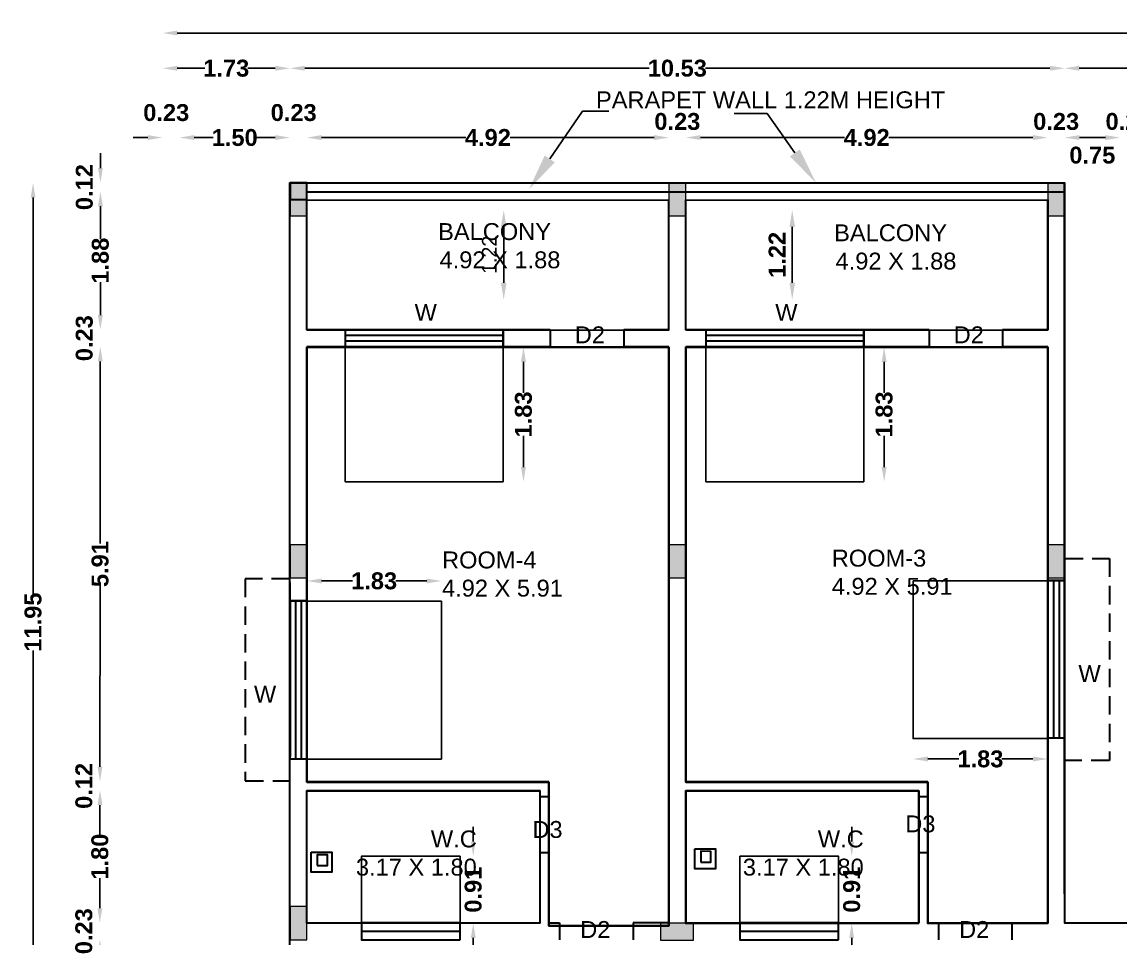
# Model space of a CAD drawing. Header units: metres. Extents: x 515 to 706, y -4 to 163.
# Drawn here: x 603.52 to 618.45, y 107.81 to 120.27 of the extents above; entities that cross this region are included whole.
import ezdxf
from ezdxf import colors
from ezdxf.entities.mleader import LeaderData, LeaderLine
from ezdxf.math import Vec2, Vec3

# ---------------------------------------------------------------- set-up
doc = ezdxf.new("R2010")
doc.units = ezdxf.units.M
doc.header["$MEASUREMENT"] = 0
doc.linetypes.add('DASHED2', pattern=[0.375, 0.25, -0.125])
doc.linetypes.add('PHANTOM2', pattern=[1.25, 0.625, -0.125, 0.125, -0.125, 0.125, -0.125])
for name, color, linetype, lineweight in [('BLK_1_FLR_2_ EXIT_WIDTH_ DOOR', 7, 'Continuous', 30), ('BLK_1_FLR_2_BLT_UP_AREA', 140, 'Continuous', 30), ('BLK_1_FLR_2_CARPET_AREA', 22, 'Continuous', 30), ('BLK_1_FLR_2_WASH', 4, 'Continuous', 30), ('BLK_1_FLR_2_WATER_CLOSET', 4, 'Continuous', 30)]:
    doc.layers.add(name, color=color, linetype=linetype, lineweight=lineweight)
for name, color, linetype in [('BLK_1_FLR_2_BALCONY_3', 5, 'Continuous'), ('BLK_1_FLR_2_BALCONY_4', 5, 'Continuous'), ('BLK_1_FLR_2_REGULAR_ROOM_4', 3, 'Continuous'), ('BLK_1_FLR_2_REGULAR_ROOM_5', 3, 'Continuous'), ('BLK_1_FLR_2_ROOM_4_LIGHT_VENTILATION_1', 3, 'Continuous'), ('BLK_1_FLR_2_ROOM_5_LIGHT_VENTILATION_1', 3, 'Continuous'), ('BLK_1_FLR_2_ROOM_5_LIGHT_VENTILATION_2', 3, 'Continuous'), ('TOILET_VENTILATION', 6, 'Continuous')]:
    doc.layers.add(name, color=color, linetype=linetype)
doc.styles.add('ARIAL', font='arialbd.ttf', dxfattribs={"height": 0.23})
doc.styles.add('PDF Swiss721BT-RomanCondensed', font='arial.ttf')
doc.styles.add('working', font='arialbd.ttf', dxfattribs={"height": 0.23})
doc.dimstyles.new('new model', dxfattribs={"dimtxt": 0.23, "dimasz": 0.2, "dimexe": 0.1, "dimexo": 0.1, "dimgap": 0, "dimtad": 0, "dimzin": 1, "dimdsep": 46, "dimtxsty": 'working', "dimcen": 0.09, "dimse1": 1, "dimse2": 1, "dimclrd": 256, "dimclrt": 256, "dimadec": 1, "dimazin": 0, "dimtfac": 1, "dimtofl": 0, "dimtmove": 0, "dimatfit": 3, "dimfxl": 0, "dimtolj": 1, "dimtzin": 0, "dimlwd": -1, "dimlwe": -1, "dimarcsym": 0})
doc.dimstyles.new('OPEN SPACE', dxfattribs={"dimtxt": 0.23, "dimasz": 0.23, "dimexe": 0.1875, "dimexo": 0.0625, "dimgap": 0.09, "dimtad": 3, "dimzin": 0, "dimdsep": 46, "dimtxsty": 'ARIAL', "dimcen": 0.09, "dimse1": 1, "dimse2": 1, "dimclrd": 256, "dimclre": 256, "dimadec": 0, "dimazin": 0, "dimtfac": 0.5, "dimtix": 1, "dimtmove": 0, "dimatfit": 3, "dimfxl": 0, "dimtolj": 1, "dimtzin": 0, "dimarcsym": 0})
doc.dimstyles.new('Standard$0', dxfattribs={"dimtxt": 0.2, "dimasz": 0.23, "dimexe": 0.1805, "dimexo": 0.0625, "dimgap": 0.0955, "dimtad": 1, "dimzin": 0, "dimdsep": 46, "dimtxsty": 'Standard', "dimcen": 0, "dimdle": 440, "dimse1": 1, "dimse2": 1, "dimclrd": 256, "dimclrt": 256, "dimadec": 0, "dimazin": 0, "dimtfac": 1, "dimtofl": 0, "dimtmove": 0, "dimatfit": 3, "dimfxl": 0, "dimtolj": 1, "dimarcsym": 0})

# ---------------------------------------------------------------- blocks, each defined once
blk = doc.blocks.new('*D63')
at = {"layer": 'Defpoints', "color": 0, "lineweight": 40}
for p in [(609.474, 108.924), (609.474, 108.014), (609.653, 108.014)]:
    blk.add_point(p, dxfattribs=at)
at = {"layer": 'TOILET_VENTILATION'}
for p, q in [((609.653, 109.124), (609.653, 109.324)), ((609.653, 107.814), (609.653, 107.614))]:
    blk.add_line(p, q, dxfattribs=at)
at = {"layer": 'TOILET_VENTILATION', "lineweight": 40}
for points in [[(609.62, 109.124), (609.686, 109.124), (609.653, 108.924)], [(609.62, 107.814), (609.686, 107.814), (609.653, 108.014)]]:
    blk.add_solid(points, dxfattribs=at)
at = {"layer": 'TOILET_VENTILATION', "insert": (609.653, 108.469), "char_height": 0.23, "attachment_point": 5, "rotation": 90, "style": 'working'}
blk.add_mtext('\\A1;0.91', dxfattribs=at)
blk = doc.blocks.new('*D64')
at = {"layer": 'Defpoints', "color": 0, "lineweight": 40}
for p in [(614.622, 108.924), (614.622, 108.014), (614.8, 108.014)]:
    blk.add_point(p, dxfattribs=at)
at = {"layer": 'TOILET_VENTILATION'}
for p, q in [((614.8, 109.124), (614.8, 109.324)), ((614.8, 107.814), (614.8, 107.614))]:
    blk.add_line(p, q, dxfattribs=at)
at = {"layer": 'TOILET_VENTILATION', "lineweight": 40}
for points in [[(614.767, 109.124), (614.833, 109.124), (614.8, 108.924)], [(614.767, 107.814), (614.833, 107.814), (614.8, 108.014)]]:
    blk.add_solid(points, dxfattribs=at)
at = {"layer": 'TOILET_VENTILATION', "insert": (614.8, 108.469), "char_height": 0.23, "attachment_point": 5, "rotation": 90, "style": 'working'}
blk.add_mtext('\\A1;0.91', dxfattribs=at)
blk = doc.blocks.new('*D175')
at = {"layer": 'BLK_1_FLR_2_ROOM_4_LIGHT_VENTILATION_1', "color": 232, "linetype": 'PHANTOM2'}
for p, q in [((615.241, 115.649), (615.241, 115.227)), ((615.241, 114.219), (615.241, 114.641))]:
    blk.add_line(p, q, dxfattribs=at)
at = {"layer": 'BLK_1_FLR_2_ROOM_4_LIGHT_VENTILATION_1', "color": 232, "lineweight": 40}
for points in [[(615.207, 115.649), (615.274, 115.649), (615.241, 115.849)], [(615.207, 114.219), (615.274, 114.219), (615.241, 114.019)]]:
    blk.add_solid(points, dxfattribs=at)
at = {"layer": 'Defpoints', "color": 0, "lineweight": 40}
for p in [(614.964, 115.849), (614.964, 114.019), (615.241, 114.019)]:
    blk.add_point(p, dxfattribs=at)
at = {"layer": 'BLK_1_FLR_2_ROOM_4_LIGHT_VENTILATION_1', "color": 232, "insert": (615.241, 114.934), "char_height": 0.23, "attachment_point": 5, "rotation": 90, "style": 'working'}
blk.add_mtext('\\A1;1.83', dxfattribs=at)
blk = doc.blocks.new('*D176')
at = {"layer": 'BLK_1_FLR_2_ROOM_5_LIGHT_VENTILATION_1', "color": 232, "linetype": 'PHANTOM2'}
for p, q in [((610.336, 115.649), (610.336, 115.227)), ((610.336, 114.219), (610.336, 114.641))]:
    blk.add_line(p, q, dxfattribs=at)
at = {"layer": 'BLK_1_FLR_2_ROOM_5_LIGHT_VENTILATION_1', "color": 232, "lineweight": 40}
for points in [[(610.302, 115.649), (610.369, 115.649), (610.336, 115.849)], [(610.302, 114.219), (610.369, 114.219), (610.336, 114.019)]]:
    blk.add_solid(points, dxfattribs=at)
at = {"layer": 'Defpoints', "color": 0, "lineweight": 40}
for p in [(610.059, 115.849), (610.059, 114.019), (610.336, 114.019)]:
    blk.add_point(p, dxfattribs=at)
at = {"layer": 'BLK_1_FLR_2_ROOM_5_LIGHT_VENTILATION_1', "color": 232, "insert": (610.336, 114.934), "char_height": 0.23, "attachment_point": 5, "rotation": 90, "style": 'working'}
blk.add_mtext('\\A1;1.83', dxfattribs=at)
blk = doc.blocks.new('*D71')
at = {"layer": 'BLK_1_FLR_2_ EXIT_WIDTH_ DOOR', "lineweight": -2}
blk.add_line((616.058, 107.519), (616.671, 107.519), dxfattribs=at)
at = {"layer": 'BLK_1_FLR_2_ EXIT_WIDTH_ DOOR', "lineweight": 40}
for points in [[(616.058, 107.557), (616.058, 107.481), (615.828, 107.519)], [(616.671, 107.557), (616.671, 107.481), (616.901, 107.519)]]:
    blk.add_solid(points, dxfattribs=at)
at = {"layer": 'Defpoints', "color": 0, "lineweight": 40}
for p in [(615.828, 107.899), (616.901, 107.899), (616.901, 107.519)]:
    blk.add_point(p, dxfattribs=at)
at = {"layer": 'BLK_1_FLR_2_ EXIT_WIDTH_ DOOR', "insert": (616.364, 107.258), "char_height": 0.2, "attachment_point": 5, "rotation": 359.9998}
blk.add_mtext('\\A1;1.07', dxfattribs=at)
blk = doc.blocks.new('*D74')
at = {"layer": 'BLK_1_FLR_2_BALCONY_4', "lineweight": -2}
blk.add_line((610.067, 117.485), (610.067, 116.725), dxfattribs=at)
at = {"layer": 'BLK_1_FLR_2_BALCONY_4', "lineweight": 40}
for points in [[(610.029, 117.485), (610.106, 117.485), (610.067, 117.715)], [(610.029, 116.725), (610.106, 116.725), (610.067, 116.495)]]:
    blk.add_solid(points, dxfattribs=at)
at = {"layer": 'Defpoints', "color": 0, "lineweight": 40}
for p in [(610.144, 117.715), (610.067, 116.495), (610.144, 116.495)]:
    blk.add_point(p, dxfattribs=at)
at = {"layer": 'BLK_1_FLR_2_BALCONY_4', "insert": (609.872, 117.105), "char_height": 0.2, "attachment_point": 5, "rotation": 90}
blk.add_mtext('\\A1;1.22', dxfattribs=at)
blk = doc.blocks.new('*D75')
at = {"layer": 'BLK_1_FLR_2_BALCONY_3', "lineweight": -2}
blk.add_line((613.991, 117.485), (613.991, 116.725), dxfattribs=at)
at = {"layer": 'BLK_1_FLR_2_BALCONY_3', "lineweight": 40}
for points in [[(613.953, 117.485), (614.029, 117.485), (613.991, 117.715)], [(613.953, 116.725), (614.029, 116.725), (613.991, 116.495)]]:
    blk.add_solid(points, dxfattribs=at)
at = {"layer": 'Defpoints', "color": 0, "lineweight": 40}
for p in [(614.068, 117.715), (613.991, 116.495), (614.068, 116.495)]:
    blk.add_point(p, dxfattribs=at)
at = {"layer": 'BLK_1_FLR_2_BALCONY_3', "color": 0, "insert": (613.785, 117.105), "char_height": 0.23, "attachment_point": 5, "rotation": 90, "style": 'ARIAL'}
blk.add_mtext('\\A1;1.22', dxfattribs=at)
blk = doc.blocks.new('*D182')
at = {"layer": 'BLK_1_FLR_2_ROOM_4_LIGHT_VENTILATION_1', "color": 232, "linetype": 'PHANTOM2'}
for p, q in [((615.835, 110.247), (616.257, 110.247)), ((617.265, 110.247), (616.843, 110.247))]:
    blk.add_line(p, q, dxfattribs=at)
at = {"layer": 'BLK_1_FLR_2_ROOM_4_LIGHT_VENTILATION_1', "color": 232, "lineweight": 40}
for points in [[(615.835, 110.281), (615.835, 110.214), (615.635, 110.247)], [(617.265, 110.281), (617.265, 110.214), (617.465, 110.247)]]:
    blk.add_solid(points, dxfattribs=at)
at = {"layer": 'Defpoints', "color": 0, "lineweight": 40}
for p in [(615.635, 110.524), (617.465, 110.524), (615.635, 110.247)]:
    blk.add_point(p, dxfattribs=at)
at = {"layer": 'BLK_1_FLR_2_ROOM_4_LIGHT_VENTILATION_1', "color": 232, "insert": (616.55, 110.247), "char_height": 0.23, "attachment_point": 5, "style": 'working'}
blk.add_mtext('\\A1;1.83', dxfattribs=at)
blk = doc.blocks.new('*D183')
at = {"layer": 'BLK_1_FLR_2_ROOM_5_LIGHT_VENTILATION_2', "color": 232, "linetype": 'PHANTOM2'}
for p, q in [((607.59, 112.669), (608.012, 112.669)), ((609.02, 112.669), (608.599, 112.669))]:
    blk.add_line(p, q, dxfattribs=at)
at = {"layer": 'BLK_1_FLR_2_ROOM_5_LIGHT_VENTILATION_2', "color": 232, "lineweight": 40}
for points in [[(607.59, 112.702), (607.59, 112.635), (607.39, 112.669)], [(609.02, 112.702), (609.02, 112.635), (609.22, 112.669)]]:
    blk.add_solid(points, dxfattribs=at)
at = {"layer": 'Defpoints', "color": 0, "lineweight": 40}
for p in [(609.22, 112.669), (607.39, 112.392), (609.22, 112.392)]:
    blk.add_point(p, dxfattribs=at)
at = {"layer": 'BLK_1_FLR_2_ROOM_5_LIGHT_VENTILATION_2', "color": 232, "insert": (608.305, 112.669), "char_height": 0.23, "attachment_point": 5, "style": 'working'}
blk.add_mtext('\\A1;1.83', dxfattribs=at)
blk = doc.blocks.new('sfdfds')
at = {"lineweight": 15}
h = blk.add_hatch(color=1, dxfattribs=at)
h.dxf.hatch_style = 1
h.paths.add_polyline_path([(788.142, -179.821), (788.592, -179.821), (788.592, -179.591), (788.142, -179.591)])
at = {"color": 1, "lineweight": 15}
blk.add_lwpolyline([(788.142, -179.821), (788.592, -179.821), (788.592, -179.591), (788.142, -179.591)], close=True, dxfattribs=at)
blk = doc.blocks.new('*D708')
for p, q in [((604.576, 108.216), (604.576, 108.416)), ((604.575, 107.591), (604.575, 107.391))]:
    blk.add_line(p, q)
at = {"lineweight": 40}
for points in [[(604.542, 108.216), (604.609, 108.216), (604.575, 108.016)], [(604.542, 107.591), (604.609, 107.591), (604.575, 107.791)]]:
    blk.add_solid(points, dxfattribs=at)
at = {"layer": 'Defpoints', "color": 0, "lineweight": 40}
for p in [(604.575, 108.016), (607.391, 108.014), (607.391, 107.789)]:
    blk.add_point(p, dxfattribs=at)
at = {"lineweight": 30, "insert": (604.358, 107.904), "char_height": 0.23, "attachment_point": 5, "rotation": 89.9575, "style": 'working'}
blk.add_mtext('\\A1;0.23', dxfattribs=at)
blk = doc.blocks.new('*D709')
for p, q in [((604.577, 109.621), (604.576, 109.211)), ((604.576, 108.216), (604.576, 108.627))]:
    blk.add_line(p, q)
at = {"lineweight": 40}
for points in [[(604.543, 109.621), (604.61, 109.621), (604.577, 109.821)], [(604.542, 108.216), (604.609, 108.216), (604.575, 108.016)]]:
    blk.add_solid(points, dxfattribs=at)
at = {"layer": 'Defpoints', "color": 0, "lineweight": 40}
for p in [(604.577, 109.821), (607.391, 109.819), (607.391, 108.014)]:
    blk.add_point(p, dxfattribs=at)
at = {"lineweight": 30, "insert": (604.576, 108.919), "char_height": 0.23, "attachment_point": 5, "rotation": 89.9575, "style": 'working'}
blk.add_mtext('\\A1;1.80', dxfattribs=at)
blk = doc.blocks.new('*D710')
for p, q in [((604.577, 110.141), (604.577, 110.341)), ((604.577, 109.621), (604.577, 109.421))]:
    blk.add_line(p, q)
at = {"lineweight": 40}
for points in [[(604.544, 110.141), (604.61, 110.141), (604.577, 109.941)], [(604.543, 109.621), (604.61, 109.621), (604.577, 109.821)]]:
    blk.add_solid(points, dxfattribs=at)
at = {"layer": 'Defpoints', "color": 0, "lineweight": 40}
for p in [(604.577, 109.941), (607.391, 109.939), (607.391, 109.819)]:
    blk.add_point(p, dxfattribs=at)
at = {"lineweight": 30, "insert": (604.359, 109.881), "char_height": 0.23, "attachment_point": 5, "rotation": 89.9575, "style": 'working'}
blk.add_mtext('\\A1;0.12', dxfattribs=at)
blk = doc.blocks.new('*D711')
for p, q in [((604.581, 115.656), (604.579, 113.178)), ((604.577, 110.141), (604.579, 112.619))]:
    blk.add_line(p, q)
at = {"lineweight": 40}
for points in [[(604.548, 115.656), (604.614, 115.656), (604.581, 115.856)], [(604.544, 110.141), (604.61, 110.141), (604.577, 109.941)]]:
    blk.add_solid(points, dxfattribs=at)
at = {"layer": 'Defpoints', "color": 0, "lineweight": 40}
for p in [(604.581, 115.856), (607.391, 115.854), (607.391, 109.939)]:
    blk.add_point(p, dxfattribs=at)
at = {"lineweight": 30, "insert": (604.579, 112.898), "char_height": 0.23, "attachment_point": 5, "rotation": 89.9575, "style": 'working'}
blk.add_mtext('\\A1;5.91', dxfattribs=at)
blk = doc.blocks.new('*D712')
for p, q in [((604.582, 116.286), (604.582, 116.486)), ((604.581, 115.656), (604.581, 115.456))]:
    blk.add_line(p, q)
at = {"lineweight": 40}
for points in [[(604.548, 116.286), (604.615, 116.286), (604.581, 116.086)], [(604.548, 115.656), (604.614, 115.656), (604.581, 115.856)]]:
    blk.add_solid(points, dxfattribs=at)
at = {"layer": 'Defpoints', "color": 0, "lineweight": 40}
for p in [(604.581, 116.086), (607.391, 116.084), (607.391, 115.854)]:
    blk.add_point(p, dxfattribs=at)
at = {"lineweight": 30, "insert": (604.364, 115.971), "char_height": 0.23, "attachment_point": 5, "rotation": 89.9575, "style": 'working'}
blk.add_mtext('\\A1;0.23', dxfattribs=at)
blk = doc.blocks.new('*D713')
for p, q in [((604.583, 117.766), (604.582, 117.319)), ((604.582, 116.286), (604.582, 116.733))]:
    blk.add_line(p, q)
at = {"lineweight": 40}
for points in [[(604.549, 117.766), (604.616, 117.766), (604.583, 117.966)], [(604.548, 116.286), (604.615, 116.286), (604.581, 116.086)]]:
    blk.add_solid(points, dxfattribs=at)
at = {"layer": 'Defpoints', "color": 0, "lineweight": 40}
for p in [(604.583, 117.966), (607.391, 117.964), (607.391, 116.084)]:
    blk.add_point(p, dxfattribs=at)
at = {"lineweight": 30, "insert": (604.582, 117.026), "char_height": 0.23, "attachment_point": 5, "rotation": 89.9575, "style": 'working'}
blk.add_mtext('\\A1;1.88', dxfattribs=at)
blk = doc.blocks.new('*D714')
for p, q in [((604.583, 118.286), (604.583, 118.486)), ((604.583, 117.766), (604.583, 117.566))]:
    blk.add_line(p, q)
at = {"lineweight": 40}
for points in [[(604.55, 118.286), (604.616, 118.286), (604.583, 118.086)], [(604.549, 117.766), (604.616, 117.766), (604.583, 117.966)]]:
    blk.add_solid(points, dxfattribs=at)
at = {"layer": 'Defpoints', "color": 0, "lineweight": 40}
for p in [(604.583, 118.086), (607.391, 118.084), (607.391, 117.964)]:
    blk.add_point(p, dxfattribs=at)
at = {"lineweight": 30, "insert": (604.365, 118.026), "char_height": 0.23, "attachment_point": 5, "rotation": 89.9575, "style": 'working'}
blk.add_mtext('\\A1;0.12', dxfattribs=at)
blk = doc.blocks.new('*D715')
for p, q in [((606.961, 118.7), (606.761, 118.7)), ((607.591, 118.7), (607.791, 118.7))]:
    blk.add_line(p, q)
at = {"lineweight": 40}
for points in [[(606.961, 118.734), (606.961, 118.667), (607.161, 118.7)], [(607.591, 118.734), (607.591, 118.667), (607.391, 118.7)]]:
    blk.add_solid(points, dxfattribs=at)
at = {"layer": 'Defpoints', "color": 0, "lineweight": 40}
for p in [(607.391, 118.7), (607.161, 117.971), (607.391, 117.964)]:
    blk.add_point(p, dxfattribs=at)
at = {"lineweight": 30, "insert": (607.211, 119.039), "char_height": 0.23, "attachment_point": 5, "style": 'working'}
blk.add_mtext('\\A1;0.23', dxfattribs=at)
blk = doc.blocks.new('*D716')
for p, q in [((607.591, 118.7), (609.551, 118.7)), ((612.113, 118.7), (610.154, 118.7))]:
    blk.add_line(p, q)
at = {"lineweight": 40}
for points in [[(607.591, 118.734), (607.591, 118.667), (607.391, 118.7)], [(612.113, 118.734), (612.113, 118.667), (612.313, 118.7)]]:
    blk.add_solid(points, dxfattribs=at)
at = {"layer": 'Defpoints', "color": 0, "lineweight": 40}
for p in [(612.313, 118.7), (607.391, 117.964), (612.313, 117.634)]:
    blk.add_point(p, dxfattribs=at)
at = {"lineweight": 30, "insert": (609.852, 118.7), "char_height": 0.23, "attachment_point": 5, "style": 'working'}
blk.add_mtext('\\A1;4.92', dxfattribs=at)
blk = doc.blocks.new('*D717')
for p, q in [((612.113, 118.7), (611.913, 118.7)), ((612.743, 118.7), (612.943, 118.7))]:
    blk.add_line(p, q)
at = {"lineweight": 40}
for points in [[(612.113, 118.734), (612.113, 118.667), (612.313, 118.7)], [(612.743, 118.734), (612.743, 118.667), (612.543, 118.7)]]:
    blk.add_solid(points, dxfattribs=at)
at = {"layer": 'Defpoints', "color": 0, "lineweight": 40}
for p in [(612.543, 118.7), (612.313, 117.634), (612.543, 117.634)]:
    blk.add_point(p, dxfattribs=at)
at = {"lineweight": 30, "insert": (612.428, 118.918), "char_height": 0.23, "attachment_point": 5, "style": 'working'}
blk.add_mtext('\\A1;0.23', dxfattribs=at)
blk = doc.blocks.new('*D718')
for p, q in [((612.743, 118.7), (614.703, 118.7)), ((617.265, 118.7), (615.306, 118.7))]:
    blk.add_line(p, q)
at = {"lineweight": 40}
for points in [[(612.743, 118.734), (612.743, 118.667), (612.543, 118.7)], [(617.265, 118.734), (617.265, 118.667), (617.465, 118.7)]]:
    blk.add_solid(points, dxfattribs=at)
at = {"layer": 'Defpoints', "color": 0, "lineweight": 40}
for p in [(617.465, 118.7), (617.465, 117.964), (612.543, 117.634)]:
    blk.add_point(p, dxfattribs=at)
at = {"lineweight": 30, "insert": (615.004, 118.7), "char_height": 0.23, "attachment_point": 5, "style": 'working'}
blk.add_mtext('\\A1;4.92', dxfattribs=at)
blk = doc.blocks.new('*D719')
for p, q in [((617.265, 118.7), (617.065, 118.7)), ((617.896, 118.7), (618.096, 118.7))]:
    blk.add_line(p, q)
at = {"lineweight": 40}
for points in [[(617.265, 118.734), (617.265, 118.667), (617.465, 118.7)], [(617.896, 118.734), (617.896, 118.667), (617.696, 118.7)]]:
    blk.add_solid(points, dxfattribs=at)
at = {"layer": 'Defpoints', "color": 0, "lineweight": 40}
for p in [(617.696, 118.7), (617.696, 118.084), (617.465, 117.964)]:
    blk.add_point(p, dxfattribs=at)
at = {"lineweight": 30, "insert": (617.58, 118.918), "char_height": 0.23, "attachment_point": 5, "style": 'working'}
blk.add_mtext('\\A1;0.23', dxfattribs=at)
blk = doc.blocks.new('*D720')
blk.add_line((617.896, 118.7), (618.249, 118.7))
at = {"lineweight": 40}
for points in [[(617.896, 118.734), (617.896, 118.667), (617.696, 118.7)], [(618.249, 118.734), (618.249, 118.667), (618.449, 118.7)]]:
    blk.add_solid(points, dxfattribs=at)
at = {"layer": 'Defpoints', "color": 0, "lineweight": 40}
for p in [(618.449, 118.7), (617.696, 118.084), (618.449, 108.019)]:
    blk.add_point(p, dxfattribs=at)
at = {"lineweight": 30, "insert": (618.072, 118.46), "char_height": 0.23, "attachment_point": 5, "style": 'working'}
blk.add_mtext('\\A1;0.75', dxfattribs=at)
blk = doc.blocks.new('*D721')
for p, q in [((618.249, 118.7), (618.049, 118.7)), ((618.879, 118.7), (619.079, 118.7))]:
    blk.add_line(p, q)
at = {"lineweight": 40}
for points in [[(618.249, 118.734), (618.249, 118.667), (618.449, 118.7)], [(618.879, 118.734), (618.879, 118.667), (618.679, 118.7)]]:
    blk.add_solid(points, dxfattribs=at)
at = {"layer": 'Defpoints', "color": 0, "lineweight": 40}
for p in [(618.679, 118.7), (618.449, 108.019), (618.679, 107.789)]:
    blk.add_point(p, dxfattribs=at)
at = {"lineweight": 30, "insert": (618.564, 118.918), "char_height": 0.23, "attachment_point": 5, "style": 'working'}
blk.add_mtext('\\A1;0.23', dxfattribs=at)
blk = doc.blocks.new('*D411')
for p, q in [((637.701, 117.884), (637.701, 115.615)), ((637.701, 112.749), (637.701, 115.018))]:
    blk.add_line(p, q)
at = {"lineweight": 40}
for points in [[(637.668, 117.884), (637.734, 117.884), (637.701, 118.084)], [(637.668, 112.749), (637.734, 112.749), (637.701, 112.549)]]:
    blk.add_solid(points, dxfattribs=at)
at = {"layer": 'Defpoints', "color": 0, "lineweight": 40}
for p in [(618.144, 118.084), (637.701, 118.084), (636.487, 112.549)]:
    blk.add_point(p, dxfattribs=at)
at = {"lineweight": 30, "insert": (637.701, 115.316), "char_height": 0.23, "attachment_point": 5, "rotation": 90, "style": 'working'}
blk.add_mtext('\\A1;5.53', dxfattribs=at)
blk = doc.blocks.new('*D736')
for p, q in [((607.361, 119.643), (612.046, 119.643)), ((617.495, 119.643), (612.811, 119.643))]:
    blk.add_line(p, q)
at = {"lineweight": 40}
for points in [[(607.361, 119.676), (607.361, 119.61), (607.161, 119.643)], [(617.495, 119.676), (617.495, 119.61), (617.695, 119.643)]]:
    blk.add_solid(points, dxfattribs=at)
at = {"layer": 'Defpoints', "color": 0, "lineweight": 40}
for p in [(607.161, 119.643), (607.161, 118.084), (617.695, 118.084)]:
    blk.add_point(p, dxfattribs=at)
at = {"lineweight": 30, "insert": (612.428, 119.643), "char_height": 0.23, "attachment_point": 5, "style": 'working'}
blk.add_mtext('\\A1;10.53', dxfattribs=at)
blk = doc.blocks.new('*D737')
for p, q in [((617.895, 119.643), (624.38, 119.643)), ((631.635, 119.643), (625.151, 119.643))]:
    blk.add_line(p, q)
at = {"lineweight": 40}
for points in [[(617.895, 119.676), (617.895, 119.61), (617.695, 119.643)], [(631.635, 119.676), (631.635, 119.61), (631.835, 119.643)]]:
    blk.add_solid(points, dxfattribs=at)
at = {"layer": 'Defpoints', "color": 0, "lineweight": 40}
for p in [(631.835, 119.643), (617.695, 108.019), (631.835, 108.019)]:
    blk.add_point(p, dxfattribs=at)
at = {"lineweight": 30, "insert": (624.765, 119.643), "char_height": 0.23, "attachment_point": 5, "style": 'working'}
blk.add_mtext('\\A1;14.14', dxfattribs=at)
blk = doc.blocks.new('*D412')
for p, q in [((605.628, 120.122), (620.623, 120.122)), ((636.395, 120.122), (621.4, 120.122))]:
    blk.add_line(p, q)
at = {"lineweight": 40}
for points in [[(605.628, 120.156), (605.628, 120.089), (605.428, 120.122)], [(636.395, 120.156), (636.395, 120.089), (636.595, 120.122)]]:
    blk.add_solid(points, dxfattribs=at)
at = {"layer": 'Defpoints', "color": 0, "lineweight": 40}
for p in [(605.428, 120.122), (605.428, 119.643), (636.595, 119.643)]:
    blk.add_point(p, dxfattribs=at)
at = {"lineweight": 30, "insert": (621.012, 120.122), "char_height": 0.23, "attachment_point": 5, "style": 'working'}
blk.add_mtext('\\A1;31.17', dxfattribs=at)
blk = doc.blocks.new('*D739')
for p, q in [((605.628, 119.643), (606.001, 119.643)), ((606.961, 119.643), (606.587, 119.643))]:
    blk.add_line(p, q)
at = {"lineweight": 40}
for points in [[(605.628, 119.676), (605.628, 119.61), (605.428, 119.643)], [(606.961, 119.676), (606.961, 119.61), (607.161, 119.643)]]:
    blk.add_solid(points, dxfattribs=at)
at = {"layer": 'Defpoints', "color": 0, "lineweight": 40}
for p in [(605.428, 119.643), (605.428, 106.135), (607.161, 106.135)]:
    blk.add_point(p, dxfattribs=at)
at = {"lineweight": 30, "insert": (606.294, 119.643), "char_height": 0.23, "attachment_point": 5, "style": 'working'}
blk.add_mtext('\\A1;1.73', dxfattribs=at)
blk = doc.blocks.new('*D740')
for p, q in [((605.858, 118.7), (606.117, 118.7)), ((606.961, 118.7), (606.701, 118.7))]:
    blk.add_line(p, q)
at = {"lineweight": 40}
for points in [[(605.858, 118.734), (605.858, 118.667), (605.658, 118.7)], [(606.961, 118.734), (606.961, 118.667), (607.161, 118.7)]]:
    blk.add_solid(points, dxfattribs=at)
at = {"layer": 'Defpoints', "color": 0, "lineweight": 40}
for p in [(607.161, 118.7), (605.658, 105.905), (607.161, 105.905)]:
    blk.add_point(p, dxfattribs=at)
at = {"lineweight": 30, "insert": (606.409, 118.7), "char_height": 0.23, "attachment_point": 5, "style": 'working'}
blk.add_mtext('\\A1;1.50', dxfattribs=at)
blk = doc.blocks.new('*D413')
for p, q in [((605.228, 118.7), (605.028, 118.7)), ((605.858, 118.7), (606.058, 118.7))]:
    blk.add_line(p, q)
at = {"lineweight": 40}
for points in [[(605.228, 118.734), (605.228, 118.667), (605.428, 118.7)], [(605.858, 118.734), (605.858, 118.667), (605.658, 118.7)]]:
    blk.add_solid(points, dxfattribs=at)
at = {"layer": 'Defpoints', "color": 0, "lineweight": 40}
for p in [(605.658, 118.7), (605.428, 117.971), (605.658, 117.964)]:
    blk.add_point(p, dxfattribs=at)
at = {"lineweight": 30, "insert": (605.478, 119.039), "char_height": 0.23, "attachment_point": 5, "style": 'working'}
blk.add_mtext('\\A1;0.23', dxfattribs=at)
blk = doc.blocks.new('*D743')
for p, q in [((603.667, 117.884), (603.667, 112.494)), ((603.667, 106.335), (603.667, 111.725))]:
    blk.add_line(p, q)
at = {"lineweight": 40}
for points in [[(603.634, 117.884), (603.7, 117.884), (603.667, 118.084)], [(603.634, 106.335), (603.7, 106.335), (603.667, 106.135)]]:
    blk.add_solid(points, dxfattribs=at)
at = {"layer": 'Defpoints', "color": 0, "lineweight": 40}
for p in [(603.667, 118.084), (607.161, 118.084), (607.161, 106.135)]:
    blk.add_point(p, dxfattribs=at)
at = {"lineweight": 30, "insert": (603.667, 112.109), "char_height": 0.23, "attachment_point": 5, "rotation": 90, "style": 'working'}
blk.add_mtext('\\A1;11.95', dxfattribs=at)

msp = doc.modelspace()

# ---------------------------------------------------------------- linework, layer by layer
at = {"lineweight": 30}
for p, q in [((607.39103, 118.08378), (617.69551, 118.08377)), ((607.39121, 118.08378), (617.6954, 118.08383)), ((607.39121, 117.96378), (617.69551, 117.96383)), ((612.31329, 116.08377), (612.31329, 117.85377)), ((612.54322, 116.08374), (612.54319, 117.85377)), ((612.54322, 116.08374), (612.54322, 117.85377)), ((610.05977, 115.85376), (610.05977, 116.08372)), ((612.31329, 116.08377), (611.69995, 116.08377)), ((611.69995, 116.08377), (611.69995, 115.85377)), ((615.85221, 116.08376), (612.54322, 116.08374)), ((614.96455, 115.85374), (614.96455, 116.0837)), ((612.31329, 115.85377), (611.69995, 115.85377)), ((612.31324, 115.85374), (612.31324, 115.85377)), ((612.31326, 115.85374), (612.31326, 115.85377)), ((612.3133, 108.01895), (612.31326, 115.85374)), ((612.54322, 110.56374), (612.54319, 115.85374)), ((615.85221, 115.85376), (612.54322, 115.85374)), ((612.54322, 109.93895), (612.54322, 115.85374)), ((616.97918, 108.01895), (617.46549, 108.01895)), ((617.69549, 108.01895), (618.4487, 108.01895)), ((608.13295, 107.90402), (609.47477, 107.90402)), ((613.28021, 107.90401), (614.62203, 107.90401))]:
    msp.add_line(p, q, dxfattribs=at)
at = {"lineweight": 30, "ltscale": 0.125}
for p, q in [((617.46551, 118.08377), (617.46551, 118.08377)), ((617.46557, 118.08377), (617.46557, 118.08377)), ((617.69555, 108.41374), (617.69551, 118.08377)), ((607.39091, 116.08375), (607.39091, 117.85378)), ((617.4655, 116.08377), (617.4655, 117.85377)), ((617.46551, 117.85377), (617.46551, 116.08377)), ((617.46552, 116.08377), (617.46551, 117.85377)), ((610.69995, 116.08376), (607.39091, 116.08375)), ((610.05977, 116.08376), (607.93977, 116.08376)), ((610.05977, 116.08376), (610.05977, 115.85376)), ((610.69995, 116.08377), (610.69995, 115.85376)), ((614.96455, 116.08374), (612.84455, 116.08374)), ((614.96455, 116.08374), (614.96455, 115.85374)), ((615.85221, 116.08377), (615.85221, 115.85376)), ((617.46555, 116.08377), (616.85221, 116.08377)), ((616.85221, 116.08377), (616.85221, 115.85377)), ((610.05977, 116.00718), (607.91312, 116.00718)), ((610.05977, 115.93051), (607.91312, 115.93051)), ((614.96455, 116.00717), (612.8179, 116.00717)), ((614.96455, 115.9305), (612.8179, 115.9305)), ((610.69995, 115.85376), (607.39091, 115.85374)), ((607.39091, 109.93895), (607.39091, 115.85374)), ((610.05977, 115.85376), (607.93977, 115.85376)), ((614.96455, 115.85374), (612.84455, 115.85374)), ((617.46555, 115.85377), (616.85221, 115.85377)), ((617.46551, 115.85377), (617.46549, 108.01895)), ((617.4655, 115.85374), (617.4655, 115.85377)), ((617.46552, 115.85374), (617.46552, 115.85377)), ((617.46555, 108.64374), (617.46552, 115.85374)), ((612.31328, 108.01895), (612.31325, 115.15876)), ((617.46554, 108.64374), (617.46551, 115.15875)), ((617.46554, 112.6754), (617.46554, 110.5554)), ((617.69554, 112.6754), (617.46554, 112.6754)), ((617.5423, 112.6754), (617.5423, 110.52874)), ((617.61897, 112.6754), (617.61897, 110.52874)), ((617.69554, 112.6754), (617.69554, 110.5554)), ((607.161, 112.39701), (607.161, 110.27701)), ((607.161, 112.39701), (607.391, 112.39701)), ((607.23757, 112.39701), (607.23757, 110.25036)), ((607.31424, 112.39701), (607.31424, 110.25036)), ((607.391, 112.39701), (607.391, 110.27701)), ((607.39091, 109.93895), (610.68092, 109.93893)), ((610.68092, 109.73559), (610.68092, 109.93393)), ((612.54317, 109.93895), (615.83318, 109.93893)), ((615.83318, 109.73559), (615.83318, 109.93393)), ((607.39091, 108.01895), (607.39091, 109.81895)), ((607.39091, 109.81895), (610.56092, 109.81893)), ((610.56092, 109.73559), (610.56092, 109.81893)), ((612.54317, 109.81895), (615.71318, 109.81893)), ((612.54318, 108.01895), (612.54317, 109.81895)), ((615.71318, 109.73559), (615.71318, 109.81893)), ((610.56092, 109.73559), (610.68092, 109.73559)), ((615.71318, 109.73559), (615.83318, 109.73559)), ((610.56092, 108.01895), (610.56092, 108.97559)), ((610.56092, 108.97559), (610.68092, 108.97559)), ((610.68092, 108.01894), (610.68092, 108.97559)), ((615.71318, 108.01895), (615.71318, 108.97559)), ((615.71318, 108.97559), (615.83318, 108.97559)), ((615.83318, 108.01894), (615.83318, 108.97559)), ((607.39091, 108.01895), (610.56092, 108.01894)), ((610.68092, 108.01894), (610.82692, 108.01894)), ((610.82692, 108.01894), (610.82692, 107.78893)), ((612.3133, 108.01895), (611.82692, 108.01895)), ((611.82692, 108.01895), (611.82692, 107.78895)), ((612.54318, 108.01895), (615.71318, 108.01894)), ((615.83318, 108.01894), (615.97918, 108.01893)), ((615.97918, 108.01894), (615.97918, 107.78893)), ((616.97918, 108.01895), (616.97918, 107.78895))]:
    msp.add_line(p, q, dxfattribs=at)
at = {"lineweight": 30}
msp.add_lwpolyline([(605.4277, 94.33673), (605.42774, 106.13473), (607.16091, 106.13471), (607.16091, 118.08378), (617.69551, 118.08377), (617.69549, 108.01895)], dxfattribs=at)
for points in [[(607.1611, 118.08378), (607.1611, 117.85862), (607.3912, 117.85862), (607.3912, 118.08378)], [(607.91312, 115.85385), (610.05977, 115.85385), (610.05977, 116.08385), (607.91312, 116.08385)], [(612.8179, 115.85383), (614.96455, 115.85383), (614.96455, 116.08383), (612.8179, 116.08383)], [(617.46564, 110.52874), (617.46564, 112.6754), (617.69564, 112.6754), (617.69564, 110.52874)], [(607.39091, 110.25036), (607.39091, 112.39701), (607.16091, 112.39701), (607.16091, 110.25036)], [(609.47477, 107.78894), (609.47477, 108.0191), (608.13295, 108.0191), (608.13295, 107.78894)], [(614.62203, 107.78894), (614.62203, 108.01909), (613.28021, 108.01909), (613.28021, 107.78894)]]:
    msp.add_lwpolyline(points, close=True, dxfattribs=at)
at = {"linetype": 'DASHED2', "lineweight": 30}
for points in [[(617.69564, 112.6754), (617.69564, 112.9754), (618.30564, 112.9754), (618.30564, 110.22874), (617.69564, 110.22874)], [(607.161, 112.39701), (607.161, 112.69701), (606.551, 112.69701), (606.551, 109.95036), (607.161, 109.95036)]]:
    msp.add_lwpolyline(points, dxfattribs=at)
at = {"layer": 'BLK_1_FLR_2_BALCONY_3'}
msp.add_lwpolyline([(612.54262, 116.07886), (617.4649, 116.07887), (617.4649, 117.8489), (612.54262, 117.84889)], close=True, dxfattribs=at)
at = {"layer": 'BLK_1_FLR_2_BALCONY_4'}
msp.add_lwpolyline([(607.39031, 116.07884), (612.31261, 116.07884), (612.31261, 117.84889), (607.39031, 117.84889)], close=True, dxfattribs=at)
at = {"layer": 'BLK_1_FLR_2_BLT_UP_AREA', "color": 14}
msp.add_lwpolyline([(636.59547, 112.54868), (636.59542, 93.56843), (631.94547, 93.56842), (605.4277, 93.5684), (605.42774, 106.13462), (607.16087, 106.13462), (607.16091, 118.08363), (617.69551, 118.08363), (617.69549, 108.01879), (631.8354, 108.01867), (631.83537, 112.54868)], close=True, dxfattribs=at)
at = {"layer": 'BLK_1_FLR_2_CARPET_AREA', "color": 14, "lineweight": 35}
for points in [[(612.31314, 115.84766), (612.31317, 107.97779), (610.68079, 107.9778), (610.68081, 109.93283), (607.3908, 109.93282), (607.39078, 115.84765)], [(617.46525, 115.84761), (617.46523, 108.01282), (615.8329, 108.01281), (615.83291, 109.9328), (612.54289, 109.93282), (612.54294, 115.84761)], [(615.7129, 108.01281), (612.5429, 108.01281), (612.5429, 109.81281), (615.7129, 109.81281)]]:
    msp.add_lwpolyline(points, close=True, dxfattribs=at)
at = {"layer": 'BLK_1_FLR_2_REGULAR_ROOM_4', "color": 2}
msp.add_lwpolyline([(617.46492, 115.84886), (617.46491, 108.01406), (615.83257, 108.01405), (615.83259, 109.93404), (612.54257, 109.93406), (612.54262, 115.84886)], close=True, dxfattribs=at)
at = {"layer": 'BLK_1_FLR_2_REGULAR_ROOM_5', "color": 2}
msp.add_lwpolyline([(612.31266, 115.84888), (612.31269, 107.97901), (610.68031, 107.97902), (610.68032, 109.93404), (607.39032, 109.93404), (607.3903, 115.84886)], close=True, dxfattribs=at)
at = {"layer": 'BLK_1_FLR_2_ROOM_4_LIGHT_VENTILATION_1', "color": 3}
for points in [[(612.81747, 114.01886), (614.96412, 114.01886), (614.96412, 115.84886), (612.81747, 115.84886)], [(615.63511, 112.67051), (615.63511, 110.52386), (617.46511, 110.52386), (617.46511, 112.67051)]]:
    msp.add_lwpolyline(points, close=True, dxfattribs=at)
at = {"layer": 'BLK_1_FLR_2_ROOM_5_LIGHT_VENTILATION_1', "color": 3}
msp.add_lwpolyline([(607.91269, 114.01887), (610.05934, 114.01887), (610.05934, 115.84887), (607.91269, 115.84887)], close=True, dxfattribs=at)
at = {"layer": 'BLK_1_FLR_2_ROOM_5_LIGHT_VENTILATION_2', "color": 3}
msp.add_lwpolyline([(609.22048, 110.24547), (609.22048, 112.39213), (607.39048, 112.39213), (607.39048, 110.24547)], close=True, dxfattribs=at)
at = {"layer": 'BLK_1_FLR_2_WASH', "color": 55, "lineweight": 30}
for points in [[(612.66557, 109.0254), (612.9458, 109.0254), (612.9458, 108.75144), (612.66557, 108.75144)], [(607.45077, 108.97927), (607.731, 108.97927), (607.731, 108.70531), (607.45077, 108.70531)]]:
    msp.add_lwpolyline(points, close=True, dxfattribs=at)
at = {"layer": 'BLK_1_FLR_2_WASH', "color": 60, "lineweight": 30}
for points in [[(607.53208, 108.79643), (607.67009, 108.796), (607.67055, 108.94452), (607.53254, 108.94495)], [(612.74688, 108.84257), (612.88489, 108.84214), (612.88535, 108.99065), (612.74734, 108.99108)]]:
    msp.add_lwpolyline(points, close=True, dxfattribs=at)
at = {"layer": 'BLK_1_FLR_2_WATER_CLOSET', "color": 3}
for points in [[(610.56032, 108.01406), (607.39031, 108.01406), (607.39031, 109.81405), (610.56032, 109.81405)], [(615.71258, 108.01405), (612.54257, 108.01405), (612.54257, 109.81405), (615.71258, 109.81405)]]:
    msp.add_lwpolyline(points, close=True, dxfattribs=at)
at = {"layer": 'TOILET_VENTILATION', "color": 6}
for points in [[(608.13252, 108.01405), (609.47434, 108.01405), (609.47434, 108.92405), (608.13252, 108.92405)], [(613.27978, 108.01404), (614.6216, 108.01404), (614.6216, 108.92404), (613.27978, 108.92404)]]:
    msp.add_lwpolyline(points, close=True, dxfattribs=at)

# ---------------------------------------------------------------- block references
at = {"lineweight": 30, "rotation": 270}
for p in [(786.98218, 906.22575), (792.13423, 906.22584), (797.28656, 906.2258), (786.98218, 901.3035), (792.13423, 901.3035), (797.28656, 901.3035), (786.98218, 896.38125)]:
    msp.add_blockref('sfdfds', p, dxfattribs=at)
at = {"lineweight": 30}
msp.add_blockref('sfdfds', (-175.94389, 287.60518), dxfattribs=at)

# ---------------------------------------------------------------- texts
at = {"lineweight": 30, "style": 'PDF Swiss721BT-RomanCondensed'}
for s, p in [('BALCONY', (609.17532, 117.30672)), ('BALCONY', (614.56053, 117.28987)), ('4.92 X 1.88', (609.19477, 116.92245)), ('4.92 X 1.88', (614.57998, 116.90559))]:
    msp.add_text(s, height=0.23, dxfattribs=at).set_placement(p)
at = {"lineweight": 30, "insert": (611.32232, 119.09569), "char_height": 0.23, "attachment_point": 7, "style": 'PDF Swiss721BT-RomanCondensed'}
msp.add_mtext_dynamic_manual_height_columns('PARAPET WALL 1.22M HEIGHT ', width=4.995096, gutter_width=1.15, heights=[0], dxfattribs=at)
at = {"lineweight": 30, "ltscale": 0.125, "char_height": 0.23, "style": 'PDF Swiss721BT-RomanCondensed'}
for s, width, insert, attachment_point in [('W', 0.0527571, (608.85529, 116.43797), 1), ('W', 0.0527571, (613.76007, 116.43796), 1), ('D2', 0.0527571, (611.03356, 116.13191), 1), ('D2', 0.0527571, (616.18582, 116.13191), 1), ('ROOM-4\\P4.92 X 5.91', 3.1607395, (609.2284, 113.06964), 1), ('ROOM-3\\P4.92 X 5.91', 2.8563437, (614.52851, 113.09437), 1), ('W', 0.0527571, (618.186, 111.5234), 3), ('W', 0.0527571, (606.67055, 111.24501), 1), ('D3', 0.0527571, (615.9386, 109.24617), 9), ('D3', 0.0527571, (610.868, 109.17015), 9), ('W.C\\P3.17 X 1.80', 1.6853656, (609.7011, 108.65781), 9), ('W.C\\P3.17 X 1.80', 1.8251469, (614.96309, 108.65781), 9)]:
    msp.add_mtext_dynamic_manual_height_columns(s, width=width, gutter_width=1.15, heights=[0], dxfattribs=dict(at, insert=insert, attachment_point=attachment_point))
at = {"lineweight": 30, "ltscale": 0.125, "char_height": 0.23, "attachment_point": 1, "rotation": 359.978828, "style": 'PDF Swiss721BT-RomanCondensed'}
for insert in [(611.10752, 108.04248), (616.25979, 108.04248)]:
    msp.add_mtext_dynamic_manual_height_columns('D2', width=0.0527571, gutter_width=1.15, heights=[0], dxfattribs=dict(at, insert=insert))

# ---------------------------------------------------------------- dimensions: what is measured, and where the dimension line sits
at = {"lineweight": 30}
for base, p1, p2, override, picture, middle in [((605.42774, 120.1222), (636.59549, 119.64307), (605.42774, 119.64307), {"dimpost": '\\X'}, '*D412', (621.01162, 120.1222)), ((605.42774, 119.64307), (607.16091, 106.13471), (605.42774, 106.13473), {"dimpost": '\\X'}, '*D739', (606.29433, 119.64307)), ((607.1611, 119.64307), (617.6954, 118.08383), (607.1611, 118.08378), {"dimpost": '\\X'}, '*D736', (612.42825, 119.64307)), ((631.83547, 119.64307), (617.69549, 108.01895), (631.83547, 108.01872), {"dimpost": '\\X'}, '*D737', (624.76548, 119.64307)), ((612.54308, 118.70045), (612.31308, 117.63354), (612.54308, 117.63354), {"dimpost": '\\X', "dimtmove": 2}, '*D717', (612.42808, 118.91788)), ((617.69551, 118.70045), (617.46541, 117.96383), (617.69551, 118.08377), {"dimpost": '\\X', "dimtmove": 2}, '*D719', (617.58046, 118.91788)), ((618.67869, 118.70045), (618.4487, 108.01895), (618.67869, 107.789), {"dimpost": '\\X', "dimtmove": 2}, '*D721', (618.5637, 118.91788)), ((607.16097, 118.70045), (605.65774, 105.90472), (607.16097, 105.90471), {"dimpost": '\\X'}, '*D740', (606.40936, 118.70045)), ((612.31308, 118.70045), (607.39121, 117.96378), (612.31308, 117.63354), {"dimpost": '\\X', "dimtmove": 2}, '*D716', (609.85215, 118.70045)), ((617.46541, 118.70045), (612.54308, 117.63354), (617.46541, 117.96383), {"dimpost": '\\X', "dimtmove": 2}, '*D718', (615.00424, 118.70045))]:
    dim = msp.add_linear_dim(base=base, p1=p1, p2=p2, dimstyle='new model', override=override, dxfattribs=at)
    dim.commit()
    dim.dimension.update_dxf_attribs({"geometry": picture, "text_midpoint": middle})
for base, p1, p2, picture, middle in [((605.65774, 118.70045), (605.42762, 117.9712), (605.65774, 117.96378), '*D413', (605.47766, 119.03933)), ((607.39121, 118.70045), (607.1611, 117.9712), (607.39121, 117.96378), '*D715', (607.21114, 119.03933)), ((618.4487, 118.70045), (617.69551, 118.08377), (618.4487, 108.01895), '*D720', (618.0721, 118.45984))]:
    dim = msp.add_linear_dim(base=base, p1=p1, p2=p2, dimstyle='new model', override={"dimpost": '\\X', "dimtmove": 2}, dxfattribs=at)
    dim.commit()
    dim.dimension.update_dxf_attribs({"geometry": picture, "text_midpoint": middle, "dimtype": 160})
for base, p1, p2, angle, override, picture, middle in [((604.58296, 118.08587), (607.39121, 117.96378), (607.39103, 118.08378), 269.957451, {"dimpost": '\\X', "dimtmove": 2}, '*D714', (604.36548, 118.02603)), ((603.66686, 118.08378), (607.16091, 106.13471), (607.16091, 118.08378), 90, {"dimpost": '\\X'}, '*D743', (603.66686, 112.10925)), ((637.70092, 118.08377), (636.48719, 112.54884), (618.14373, 118.08377), 90, {"dimpost": '\\X', "dimtmove": 2}, '*D411', (637.70092, 115.3163)), ((604.58287, 117.96587), (607.39091, 116.08375), (607.39121, 117.96378), 269.957451, {"dimpost": '\\X', "dimtmove": 2}, '*D713', (604.58217, 117.02585)), ((604.58148, 116.08583), (607.39091, 115.85374), (607.39091, 116.08375), 269.957451, {"dimpost": '\\X', "dimtmove": 2}, '*D712', (604.36396, 115.97099)), ((604.5813, 115.85583), (607.39091, 109.93895), (607.39091, 115.85374), 269.957451, {"dimpost": '\\X', "dimtmove": 2}, '*D711', (604.57911, 112.89843)), ((604.57691, 109.94104), (607.39091, 109.81895), (607.39091, 109.93895), 269.957451, {"dimpost": '\\X', "dimtmove": 2}, '*D710', (604.35944, 109.8812)), ((604.57682, 109.82104), (607.39103, 108.01411), (607.39091, 109.81895), 269.957451, {"dimpost": '\\X', "dimtmove": 2}, '*D709', (604.57615, 108.91862)), ((604.57548, 108.0162), (607.39086, 107.78895), (607.39103, 108.01411), 269.957451, {"dimpost": '\\X', "dimtmove": 2}, '*D708', (604.35797, 107.90378))]:
    dim = msp.add_linear_dim(base=base, p1=p1, p2=p2, angle=angle, dimstyle='new model', override=override, dxfattribs=at)
    dim.commit()
    dim.dimension.update_dxf_attribs({"geometry": picture, "text_midpoint": middle})
at = {"layer": 'BLK_1_FLR_2_ EXIT_WIDTH_ DOOR', "color": 2}
dim = msp.add_linear_dim(base=(616.90094, 107.51886), p1=(615.82761, 107.89906), p2=(616.90094, 107.89906), angle=359.999784, dimstyle='Standard$0', override={"dimtmove": 2}, dxfattribs=at)
dim.commit()
dim.dimension.update_dxf_attribs({"geometry": '*D71', "text_midpoint": (616.36428, 107.25797), "dimtype": 161})
at = {"layer": 'BLK_1_FLR_2_BALCONY_3'}
dim = msp.add_aligned_dim(p1=(614.06756, 117.71464), p2=(614.06756, 116.49464), distance=-0.07669, dimstyle='OPEN SPACE', override={"dimpost": '\\X'}, dxfattribs=at)
dim.commit()
dim.dimension.update_dxf_attribs({"geometry": '*D75', "text_midpoint": (613.78539, 117.10464)})
at = {"layer": 'BLK_1_FLR_2_BALCONY_4'}
dim = msp.add_aligned_dim(p1=(610.14398, 117.71464), p2=(610.14398, 116.49464), distance=-0.07669, dimstyle='Standard$0', dxfattribs=at)
dim.commit()
dim.dimension.update_dxf_attribs({"geometry": '*D74', "text_midpoint": (609.87179, 117.10464)})
at = {"layer": 'BLK_1_FLR_2_ROOM_4_LIGHT_VENTILATION_1', "color": 3}
for p1, p2, picture, middle in [((614.96412, 115.84886), (614.96412, 114.01886), '*D175', (615.24058, 114.93386)), ((617.46511, 110.52386), (615.63511, 110.52386), '*D182', (616.55011, 110.2474))]:
    dim = msp.add_aligned_dim(p1=p1, p2=p2, distance=0.27646, dimstyle='new model', override={"dimpost": '\\X', "dimclrd": 232, "dimclrt": 232, "dimfxl": 75, "dimfxlon": 1, "dimtfill": 1}, dxfattribs=at)
    dim.commit()
    dim.dimension.update_dxf_attribs({"geometry": picture, "text_midpoint": middle})
at = {"layer": 'BLK_1_FLR_2_ROOM_5_LIGHT_VENTILATION_1', "color": 3}
dim = msp.add_aligned_dim(p1=(610.05934, 115.84887), p2=(610.05934, 114.01887), distance=0.27646, dimstyle='new model', override={"dimpost": '\\X', "dimclrd": 232, "dimclrt": 232, "dimfxl": 75, "dimfxlon": 1, "dimtfill": 1}, dxfattribs=at)
dim.commit()
dim.dimension.update_dxf_attribs({"geometry": '*D176', "text_midpoint": (610.3358, 114.93387)})
at = {"layer": 'BLK_1_FLR_2_ROOM_5_LIGHT_VENTILATION_2', "color": 3}
dim = msp.add_aligned_dim(p1=(607.39048, 112.39213), p2=(609.22048, 112.39213), distance=0.27646, dimstyle='new model', override={"dimpost": '\\X', "dimclrd": 232, "dimclrt": 232, "dimfxl": 75, "dimfxlon": 1, "dimtfill": 1}, dxfattribs=at)
dim.commit()
dim.dimension.update_dxf_attribs({"geometry": '*D183', "text_midpoint": (608.30548, 112.66858)})
at = {"layer": 'TOILET_VENTILATION', "color": 6}
for p1, p2, picture, middle in [((609.47434, 108.92405), (609.47434, 108.01405), '*D63', (609.65288, 108.46905)), ((614.6216, 108.92404), (614.6216, 108.01404), '*D64', (614.80014, 108.46904))]:
    dim = msp.add_aligned_dim(p1=p1, p2=p2, distance=0.17854, dimstyle='new model', override={"dimpost": '\\X', "dimtmove": 2}, dxfattribs=at)
    dim.commit()
    dim.dimension.update_dxf_attribs({"geometry": picture, "text_midpoint": middle})

# ---------------------------------------------------------------- leaders
at = {"lineweight": 30}
ml = msp.add_multileader_mtext('Standard', dxfattribs=at)
ml.set_content('', color=256)
ml.set_leader_properties()
ml.build(insert=Vec2(0, 0))
ml.multileader.update_dxf_attribs({"text_right_attachment_type": 6, "dogleg_length": 0.36, "arrow_head_size": 0.5})
ctx = ml.context
ctx.base_point, ctx.char_height, ctx.arrow_head_size, ctx.landing_gap_size, ctx.plane_origin = Vec3(613.10927, 119.11641), 0.18, 0.5, 0.09, Vec3(614.3144, 118.08381)
ctx.right_attachment = 6
notes = []
notes.append((ctx, [(0, (1, 1, 0), (613.64927, 119.02641), (-1, 0), 0.36, [(0, [(614.3144, 118.08381)], 0, [])])]))
ctx.mtext.insert, ctx.mtext.flow_direction = Vec3(613.19927, 119.20641), 5
ml = msp.add_multileader_mtext('Standard', dxfattribs=at)
ml.set_content('', color=256)
ml.set_leader_properties()
ml.build(insert=Vec2(0, 0))
ml.multileader.update_dxf_attribs({"text_right_attachment_type": 6, "dogleg_length": 0.36, "arrow_head_size": 0.5})
ctx = ml.context
ctx.base_point, ctx.char_height, ctx.arrow_head_size, ctx.landing_gap_size, ctx.plane_origin = Vec3(611.49688, 119.0609), 0.18, 0.5, 0.09, Vec3(610.41129, 117.99717)
ctx.right_attachment = 6
notes.append((ctx, [(0, (1, 1, 0), (611.13688, 119.0609), (1, 0), 0.36, [(0, [(610.41129, 117.99717)], 0, [])])]))
ctx.mtext.insert, ctx.mtext.flow_direction = Vec3(611.58688, 119.1509), 5
for ctx, leaders in notes:
    for number, flags, end, landing, length, lines in leaders:
        leader = LeaderData()
        leader.index, (leader.has_last_leader_line, leader.has_dogleg_vector, leader.attachment_direction) = number, flags
        leader.last_leader_point, leader.dogleg_vector, leader.dogleg_length = Vec3(end), Vec3(landing), length
        for number, points, colour, breaks in lines:
            line = LeaderLine()
            line.index, line.vertices, line.color, line.breaks = number, Vec3.list(points), colors.encode_raw_color(colour), breaks
            leader.lines.append(line)
        ctx.leaders.append(leader)

doc.saveas('drawing.dxf')
